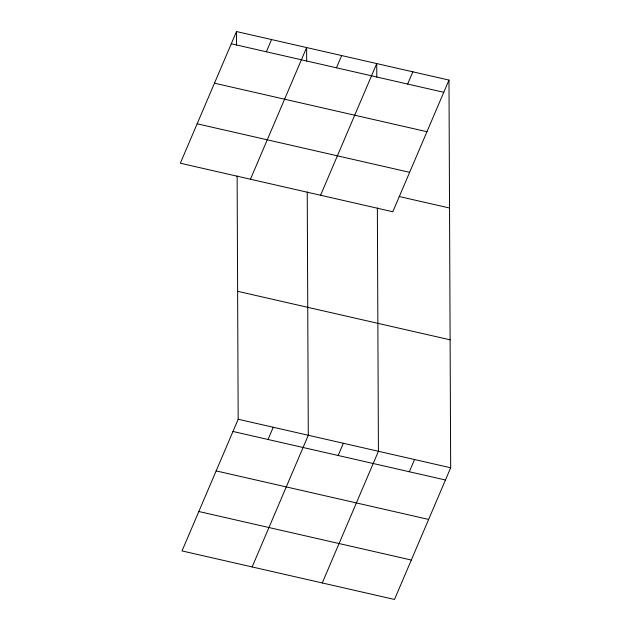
<?xml version="1.0" encoding="UTF-8"?>
<svg xmlns="http://www.w3.org/2000/svg" width="631" height="631" viewBox="0 0 631 631"><rect width="100%" height="100%" fill="white"/><g stroke="black" fill="none" stroke-linecap="round" stroke-linejoin="round"><path stroke-width="0.95" d="M236.499 31.55L180.332 163.224L392.821 211.748L448.98 80.074L236.499 31.55L236.554 45.117M266.345 51.781L271.559 39.556M250.452 179.236L306.619 47.562L306.674 61.136M336.465 67.793L341.679 55.567M320.572 195.247L376.739 63.573L376.794 77.148M237.122 175.97L238.179 419.252L182.02 550.926L394.501 599.45L450.668 467.776L448.98 80.074M407.65 84.049L412.863 71.824M268.025 439.484L273.239 427.258M252.14 566.938L308.299 435.264L307.242 191.982M338.145 455.495L343.359 443.277M322.26 582.949L378.419 451.283L377.362 207.993M409.33 471.751L414.543 459.526M231.285 43.776L443.767 92.3M214.469 83.189L426.958 131.713M197.148 123.802L409.637 172.326M399.155 196.509L449.54 208.017M237.627 291.309L450.108 339.833M238.179 419.252L450.668 467.776M232.965 431.478L445.454 480.002M216.149 470.9L428.638 519.423M198.828 511.512L411.317 560.036"/></g></svg>
